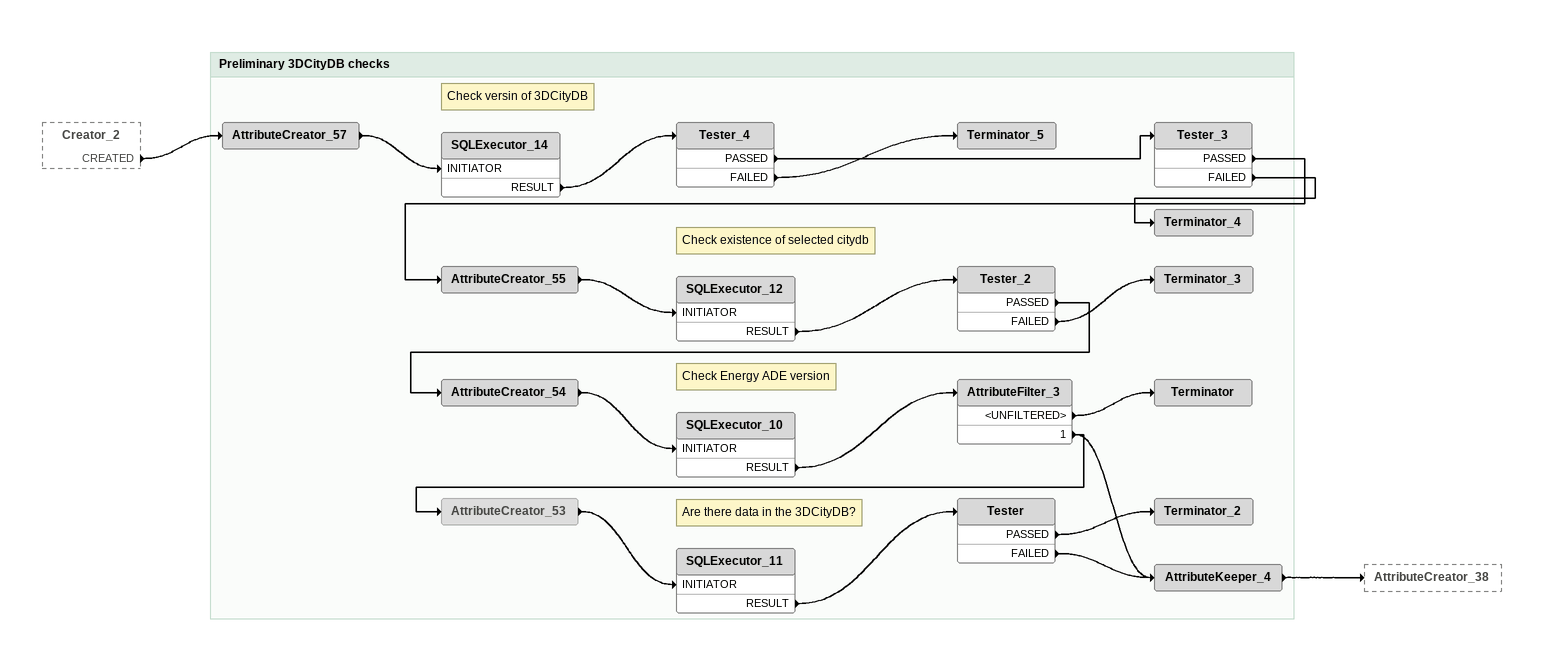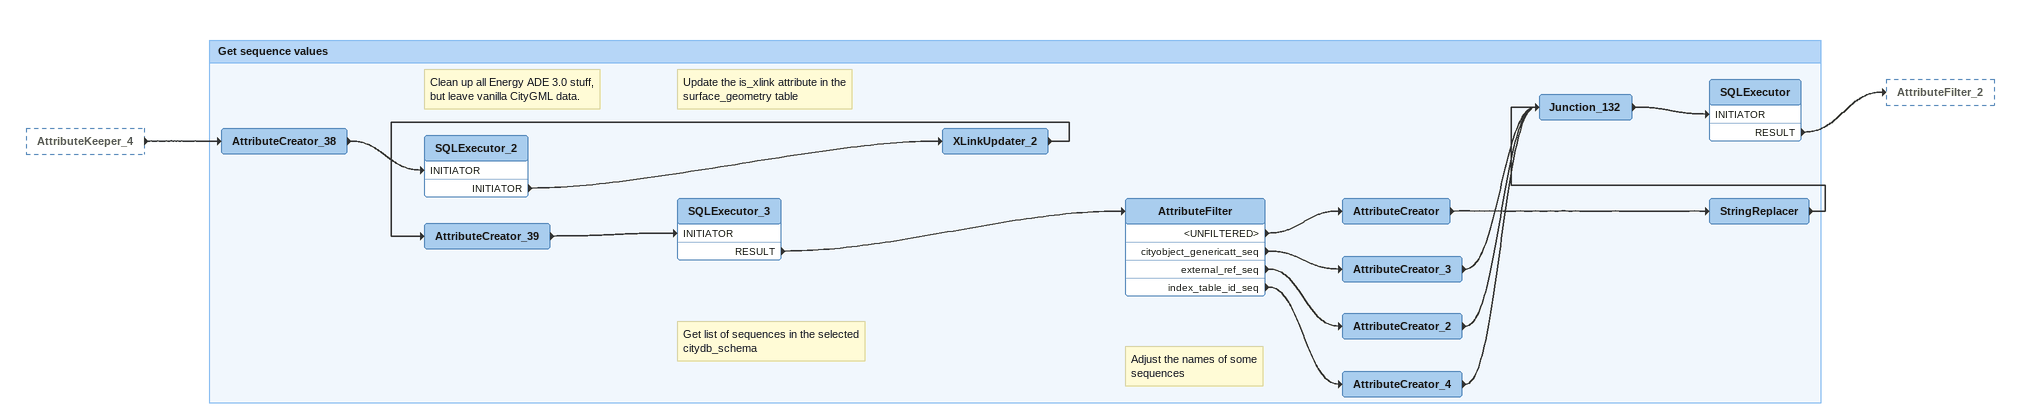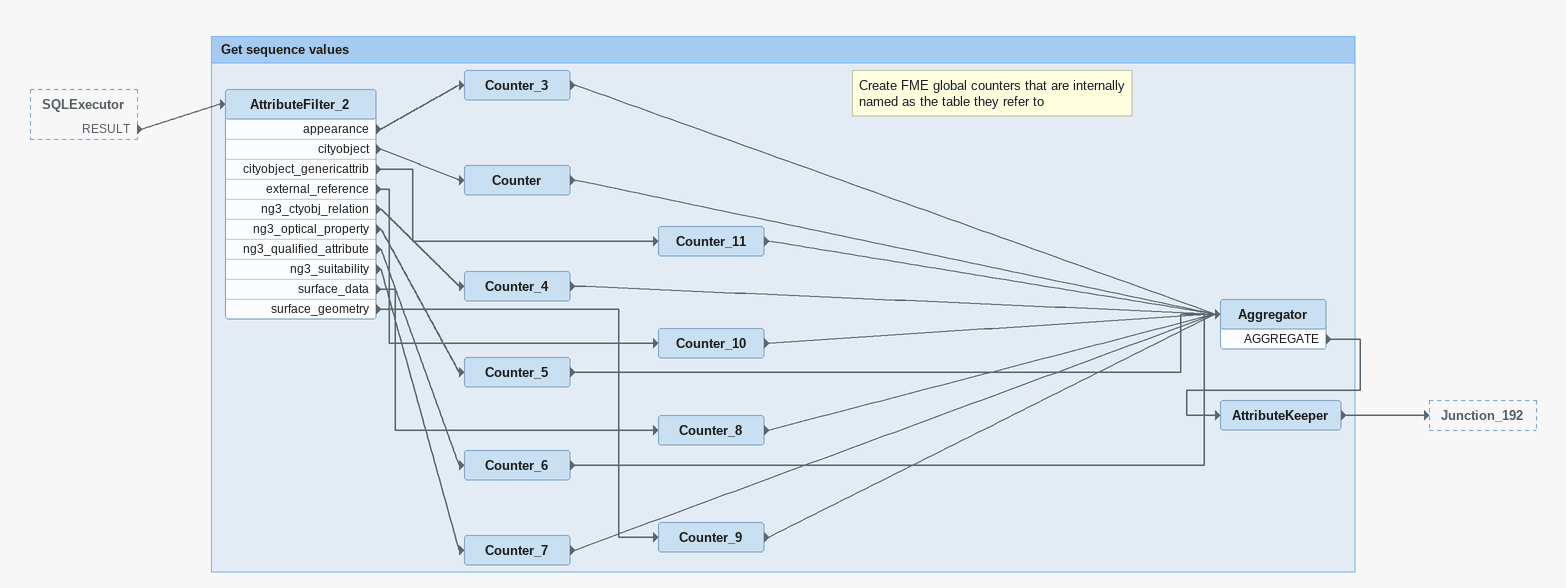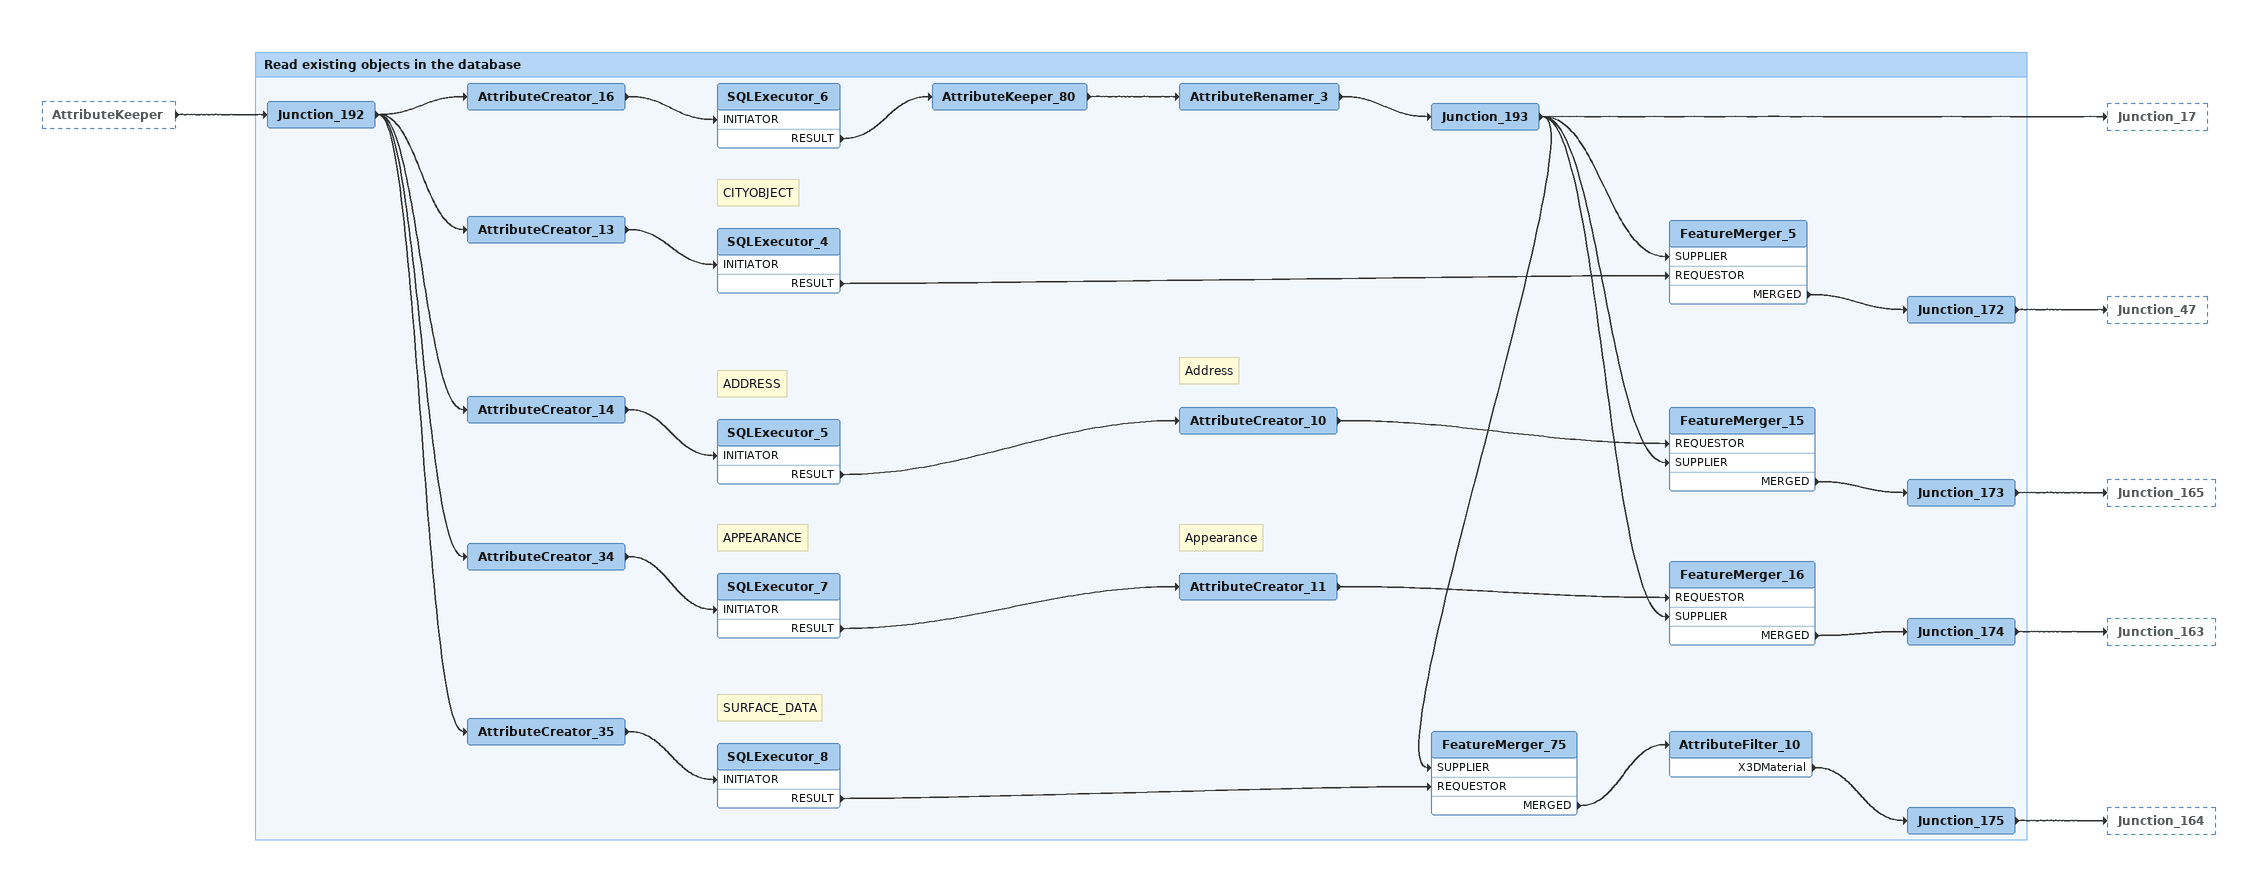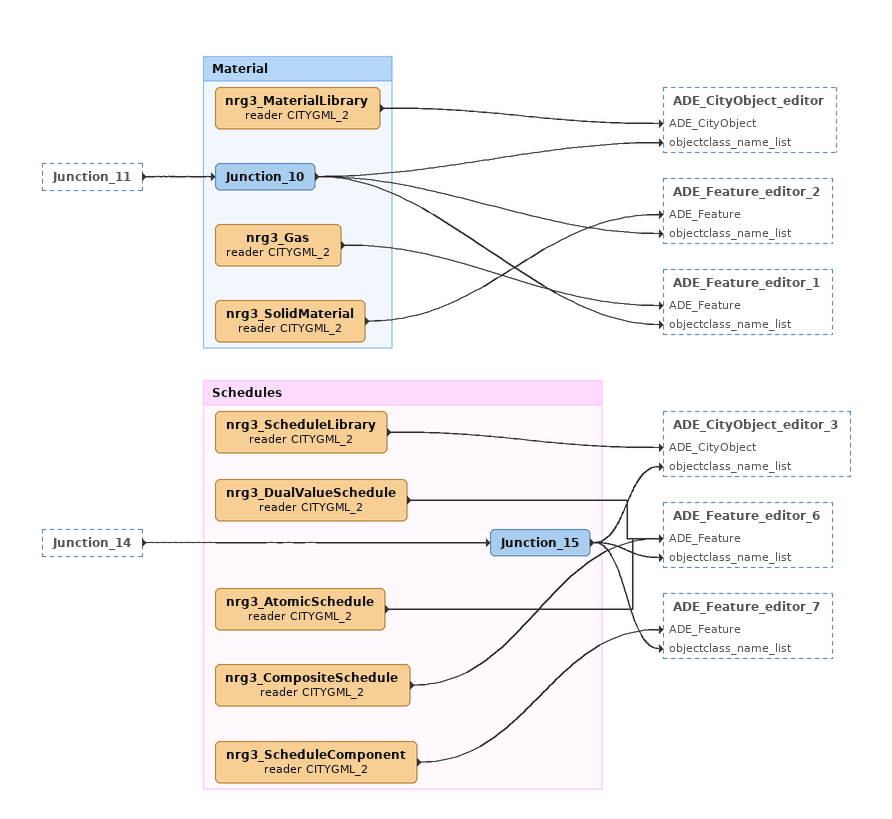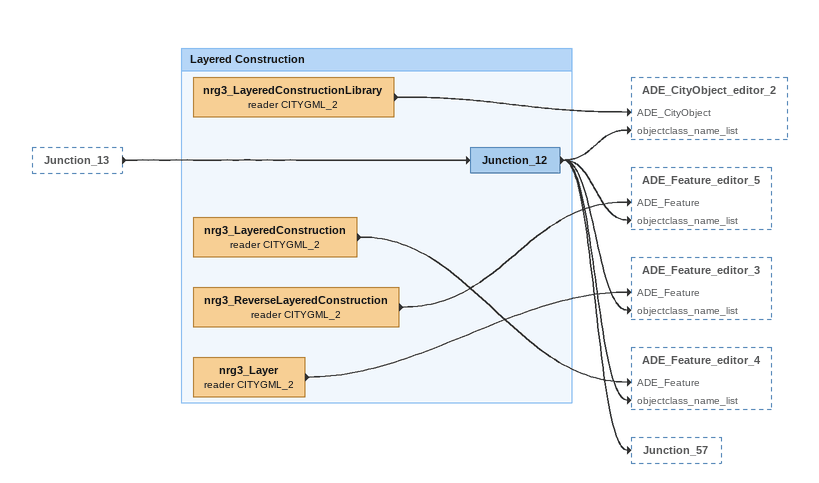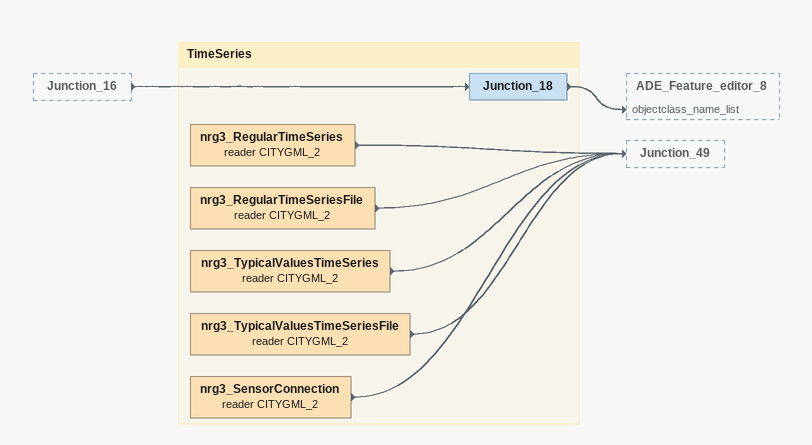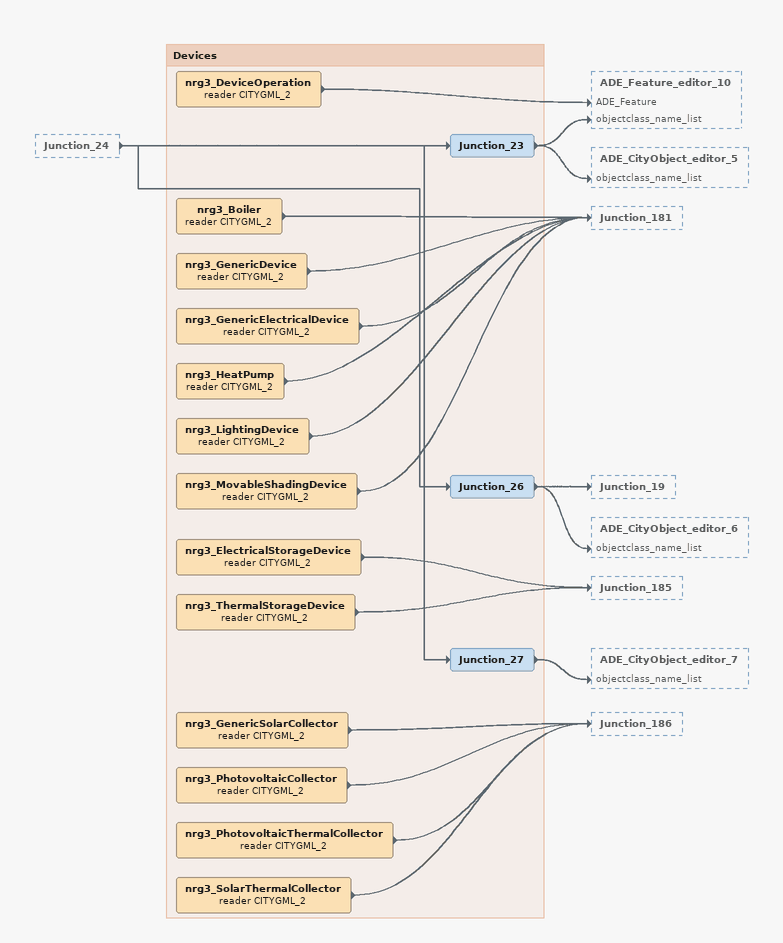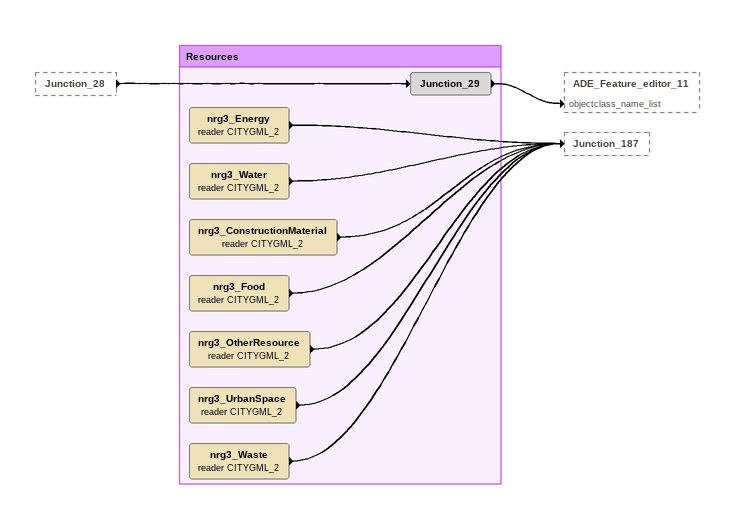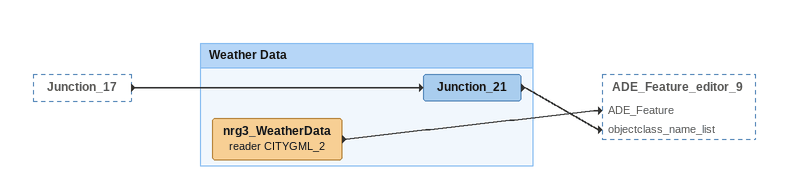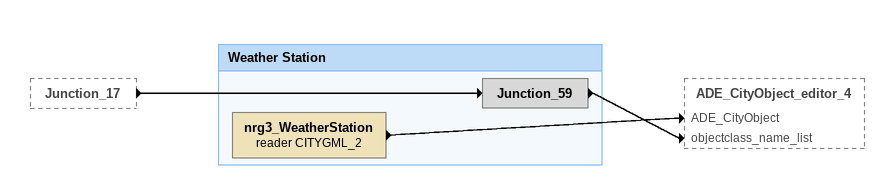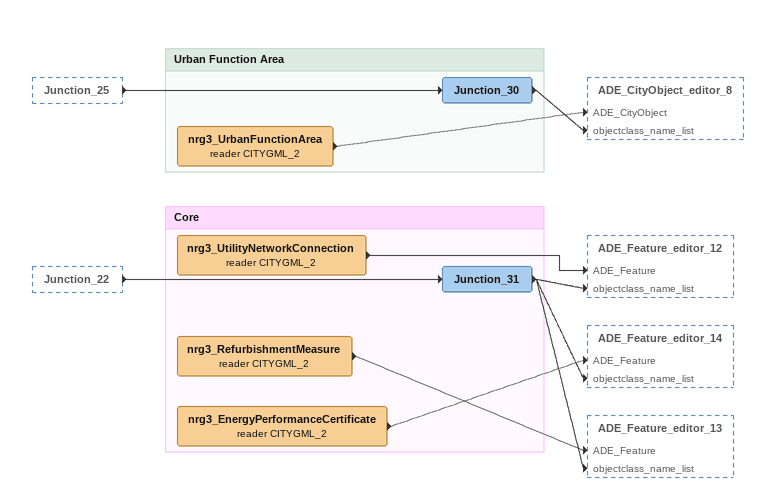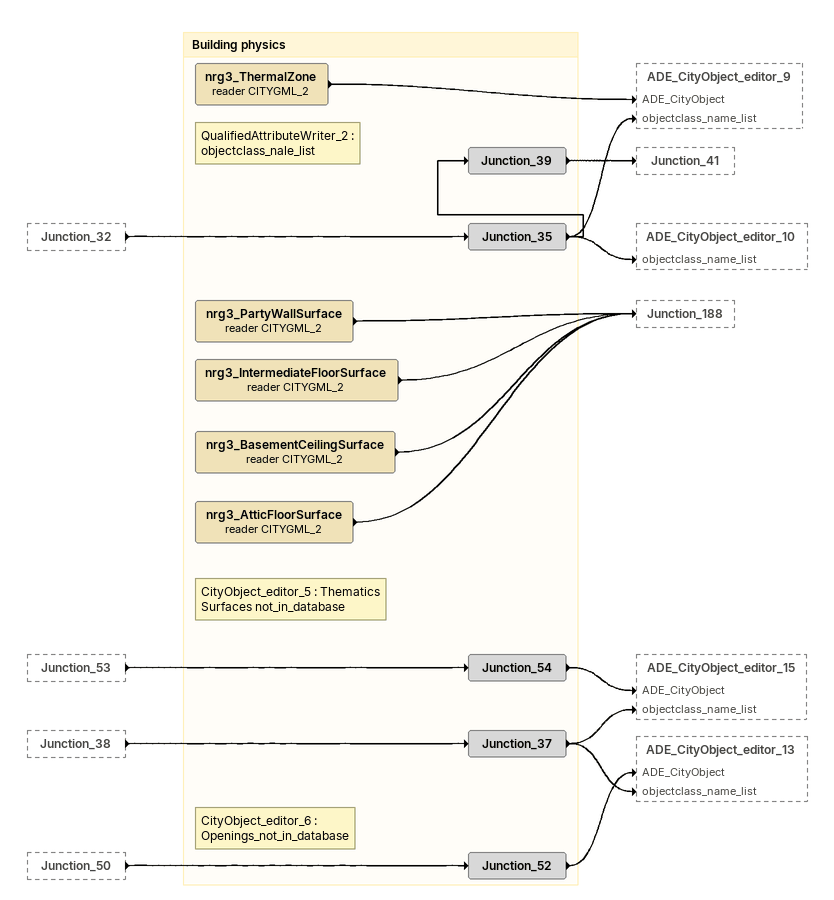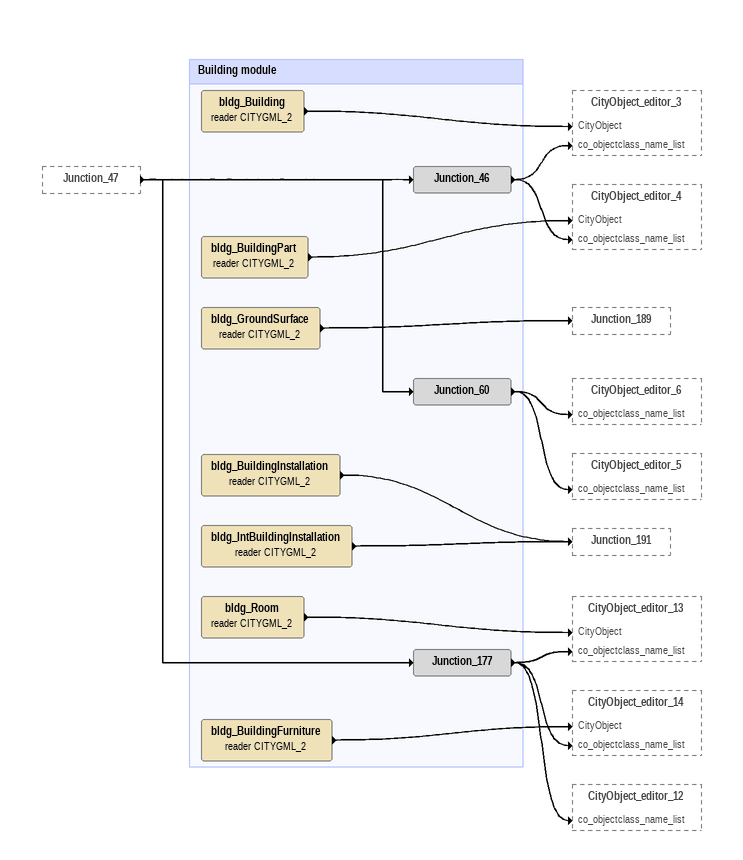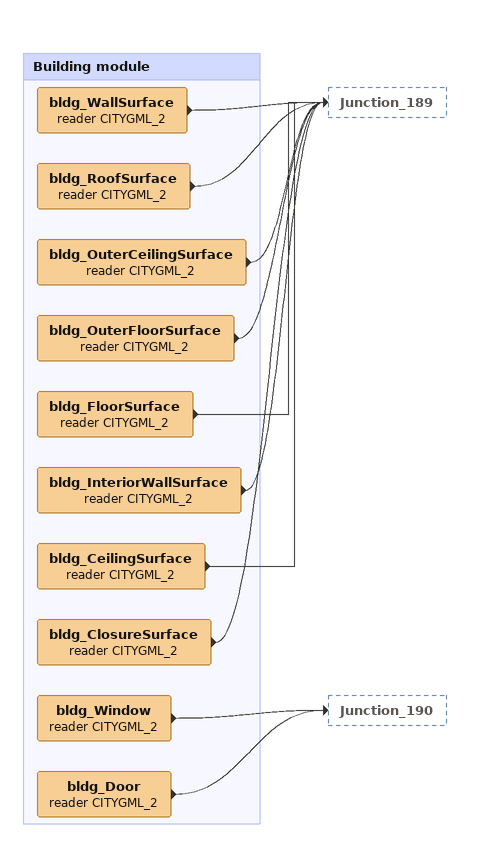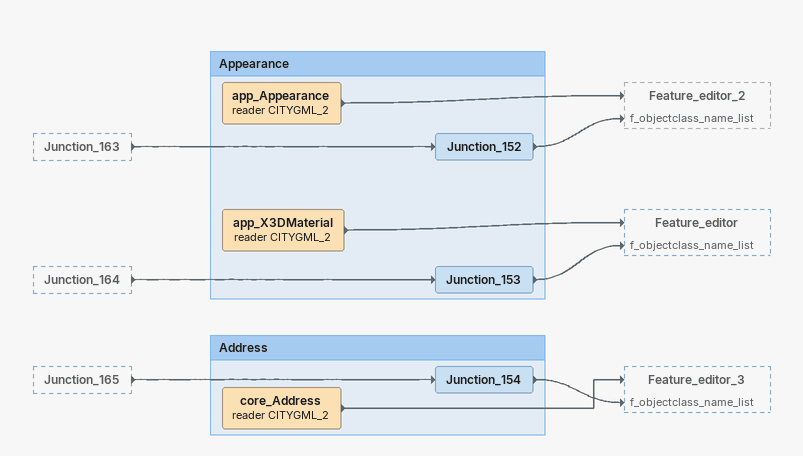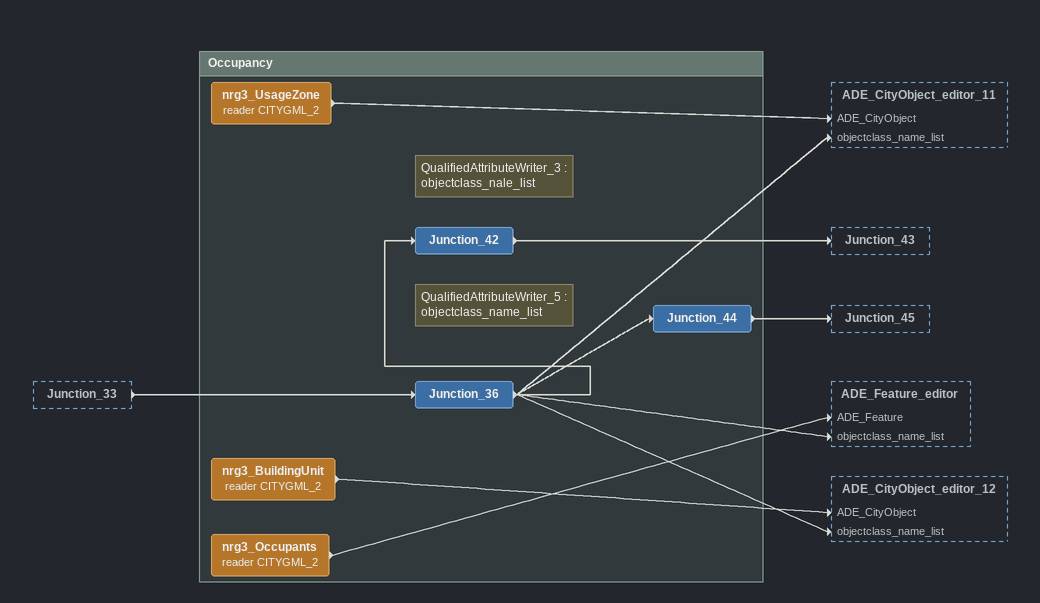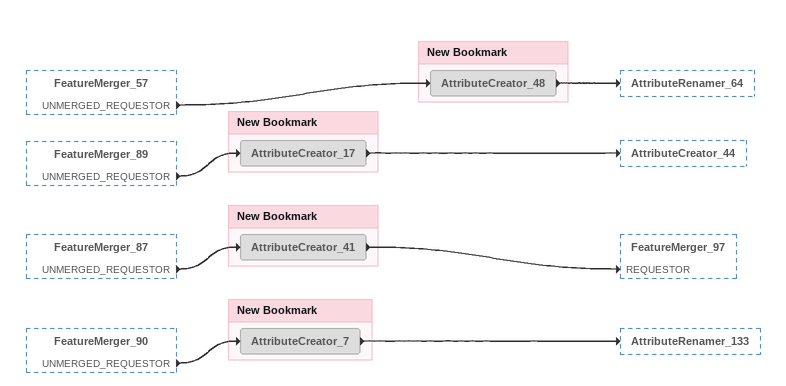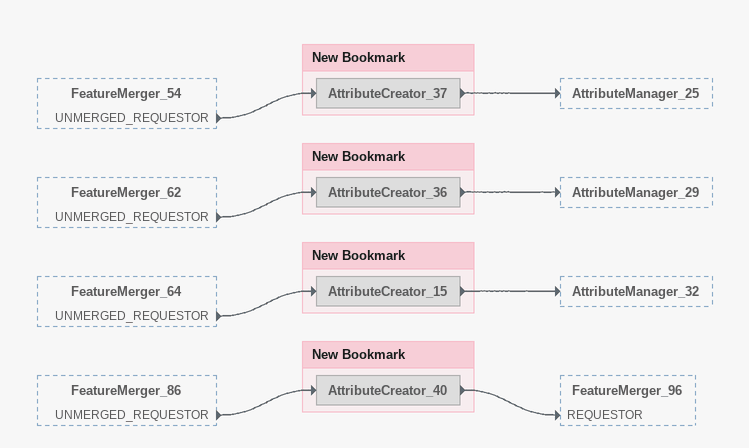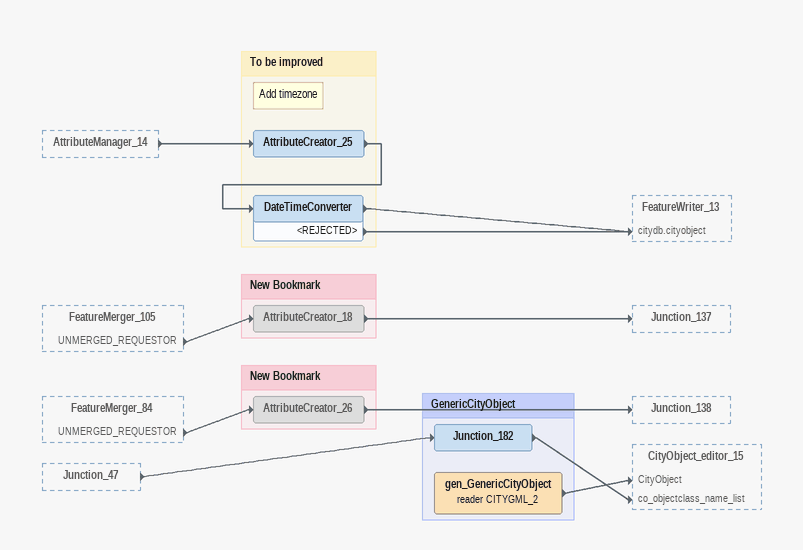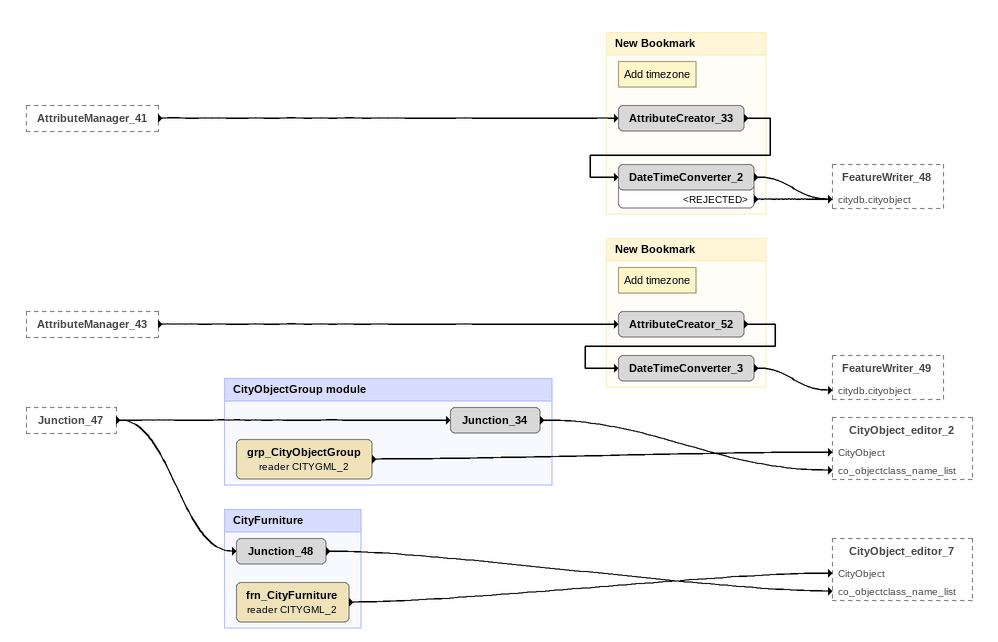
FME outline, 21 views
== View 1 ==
Creator_2 [outside]
    CREATED -> AttributeCreator_57

Bookmark: Preliminary 3DCityDB checks
AttributeCreator_57
    -> SQLExecutor_14 [INITIATOR]
Note: Check versin of 3DCityDB
SQLExecutor_14
    RESULT -> Tester_4
Tester_4
    PASSED -> Tester_3
    FAILED -> Terminator_5
Terminator_5
Tester_3
    PASSED -> AttributeCreator_55
    FAILED -> Terminator_4
Terminator_4
AttributeCreator_55
    -> SQLExecutor_12 [INITIATOR]
Note: Check existence of selected citydb
SQLExecutor_12
    RESULT -> Tester_2
Tester_2
    PASSED -> AttributeCreator_54
    FAILED -> Terminator_3
Terminator_3
AttributeCreator_54
    -> SQLExecutor_10 [INITIATOR]
Note: Check Energy ADE version
SQLExecutor_10
    RESULT -> AttributeFilter_3
AttributeFilter_3
    <UNFILTERED> -> Terminator
    1 -> AttributeCreator_53
    1 -> AttributeKeeper_4
Terminator
AttributeCreator_53 [off]
    -> SQLExecutor_11 [INITIATOR]
Note: Are there data in the 3DCityDB?
SQLExecutor_11
    RESULT -> Tester
Tester
    PASSED -> Terminator_2
    FAILED -> AttributeKeeper_4
Terminator_2
AttributeKeeper_4
    -> AttributeCreator_38

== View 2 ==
AttributeKeeper_4 [outside]
    -> AttributeCreator_38

Bookmark: Get sequence values
AttributeCreator_38
    -> SQLExecutor_2 [INITIATOR]
Note: Clean up all Energy ADE 3.0 stuff, but leave vanilla CityGML data.
SQLExecutor_2
    INITIATOR -> XLinkUpdater_2
Note: Update the is_xlink attribute in the surface_geometry table
XLinkUpdater_2
    -> AttributeCreator_39
AttributeCreator_39
    -> SQLExecutor_3 [INITIATOR]
Note: Get list of sequences in the selected citydb_schema
SQLExecutor_3
    RESULT -> AttributeFilter
Note: Adjust the names of some sequences
AttributeFilter
    <UNFILTERED> -> AttributeCreator
    cityobject_genericatt_seq -> AttributeCreator_3
    external_ref_seq -> AttributeCreator_2
    index_table_id_seq -> AttributeCreator_4
AttributeCreator
    -> StringReplacer
StringReplacer
    -> Junction_132
AttributeCreator_3
    -> Junction_132
AttributeCreator_2
    -> Junction_132
AttributeCreator_4
    -> Junction_132
Junction_132
    -> SQLExecutor [INITIATOR]
SQLExecutor
    RESULT -> AttributeFilter_2

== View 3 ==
SQLExecutor [outside]
    RESULT -> AttributeFilter_2

Bookmark: Get sequence values
AttributeFilter_2
    appearance -> Counter_3
    cityobject -> Counter
    cityobject_genericattrib -> Counter_11
    external_reference -> Counter_10
    ng3_ctyobj_relation -> Counter_4
    ng3_optical_property -> Counter_5
    ng3_qualified_attribute -> Counter_6
    ng3_suitability -> Counter_7
    surface_data -> Counter_8
    surface_geometry -> Counter_9
Note: Create FME global counters that are internally named as the table they refer to
Counter_3
    -> Aggregator
Counter
    -> Aggregator
Counter_11
    -> Aggregator
Counter_4
    -> Aggregator
Counter_10
    -> Aggregator
Counter_5
    -> Aggregator
Counter_8
    -> Aggregator
Counter_6
    -> Aggregator
Counter_9
    -> Aggregator
Counter_7
    -> Aggregator
Aggregator
    AGGREGATE -> AttributeKeeper
AttributeKeeper
    -> Junction_192

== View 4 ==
AttributeKeeper [outside]
    -> Junction_192

Bookmark: Read existing objects in the database
Junction_192
    -> AttributeCreator_13
    -> AttributeCreator_16
    -> AttributeCreator_14
    -> AttributeCreator_34
    -> AttributeCreator_35
AttributeCreator_16
    -> SQLExecutor_6 [INITIATOR]
SQLExecutor_6
    RESULT -> AttributeKeeper_80
AttributeKeeper_80
    -> AttributeRenamer_3
AttributeRenamer_3
    -> Junction_193
Junction_193
    -> FeatureMerger_5 [SUPPLIER]
    -> FeatureMerger_15 [SUPPLIER]
    -> FeatureMerger_16 [SUPPLIER]
    -> FeatureMerger_75 [SUPPLIER]
    -> Junction_17
AttributeCreator_13
    -> SQLExecutor_4 [INITIATOR]
Note: CITYOBJECT
SQLExecutor_4
    RESULT -> FeatureMerger_5 [REQUESTOR]
FeatureMerger_5
    MERGED -> Junction_172
Junction_172
    -> Junction_47
AttributeCreator_14
    -> SQLExecutor_5 [INITIATOR]
Note: ADDRESS
SQLExecutor_5
    RESULT -> AttributeCreator_10
Note: Address
AttributeCreator_10
    -> FeatureMerger_15 [REQUESTOR]
FeatureMerger_15
    MERGED -> Junction_173
Junction_173
    -> Junction_165
AttributeCreator_34
    -> SQLExecutor_7 [INITIATOR]
Note: APPEARANCE
SQLExecutor_7
    RESULT -> AttributeCreator_11
Note: Appearance
AttributeCreator_11
    -> FeatureMerger_16 [REQUESTOR]
FeatureMerger_16
    MERGED -> Junction_174
Junction_174
    -> Junction_163
AttributeCreator_35
    -> SQLExecutor_8 [INITIATOR]
Note: SURFACE_DATA
SQLExecutor_8
    RESULT -> FeatureMerger_75 [REQUESTOR]
FeatureMerger_75
    MERGED -> AttributeFilter_10
AttributeFilter_10
    X3DMaterial -> Junction_175
Junction_175
    -> Junction_164

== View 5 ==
Junction_11 [outside]
    -> Junction_10
Junction_14 [outside]
    -> Junction_15

Bookmark: Material
Junction_10
    -> ADE_Feature_editor_1 [objectclass_name_list]
    -> ADE_CityObject_editor [objectclass_name_list]
    -> ADE_Feature_editor_2 [objectclass_name_list]
nrg3_MaterialLibrary (reader CITYGML_2)
    -> ADE_CityObject_editor [ADE_CityObject]
nrg3_Gas (reader CITYGML_2)
    -> ADE_Feature_editor_1 [ADE_Feature]
nrg3_SolidMaterial (reader CITYGML_2)
    -> ADE_Feature_editor_2 [ADE_Feature]

Bookmark: Schedules
Junction_15
    -> ADE_Feature_editor_7 [objectclass_name_list]
    -> ADE_CityObject_editor_3 [objectclass_name_list]
    -> ADE_Feature_editor_6 [objectclass_name_list]
nrg3_ScheduleComponent (reader CITYGML_2)
    -> ADE_Feature_editor_7 [ADE_Feature]
nrg3_ScheduleLibrary (reader CITYGML_2)
    -> ADE_CityObject_editor_3 [ADE_CityObject]
nrg3_DualValueSchedule (reader CITYGML_2)
    -> ADE_Feature_editor_6 [ADE_Feature]
nrg3_AtomicSchedule (reader CITYGML_2)
    -> ADE_Feature_editor_6 [ADE_Feature]
nrg3_CompositeSchedule (reader CITYGML_2)
    -> ADE_Feature_editor_6 [ADE_Feature]

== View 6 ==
Junction_13 [outside]
    -> Junction_12

Bookmark: Layered Construction
Junction_12
    -> ADE_Feature_editor_5 [objectclass_name_list]
    -> ADE_Feature_editor_3 [objectclass_name_list]
    -> Junction_57
    -> ADE_CityObject_editor_2 [objectclass_name_list]
    -> ADE_Feature_editor_4 [objectclass_name_list]
nrg3_LayeredConstructionLibrary (reader CITYGML_2)
    -> ADE_CityObject_editor_2 [ADE_CityObject]
nrg3_LayeredConstruction (reader CITYGML_2)
    -> ADE_Feature_editor_4 [ADE_Feature]
nrg3_ReverseLayeredConstruction (reader CITYGML_2)
    -> ADE_Feature_editor_5 [ADE_Feature]
nrg3_Layer (reader CITYGML_2)
    -> ADE_Feature_editor_3 [ADE_Feature]

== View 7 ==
Junction_16 [outside]
    -> Junction_18

Bookmark: TimeSeries
Junction_18
    -> ADE_Feature_editor_8 [objectclass_name_list]
nrg3_RegularTimeSeries (reader CITYGML_2)
    -> Junction_49
nrg3_RegularTimeSeriesFile (reader CITYGML_2)
    -> Junction_49
nrg3_TypicalValuesTimeSeries (reader CITYGML_2)
    -> Junction_49
nrg3_TypicalValuesTimeSeriesFile (reader CITYGML_2)
    -> Junction_49
nrg3_SensorConnection (reader CITYGML_2)
    -> Junction_49

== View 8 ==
Junction_24 [outside]
    -> Junction_27
    -> Junction_26
    -> Junction_23

Bookmark: Devices
Junction_23
    -> ADE_Feature_editor_10 [objectclass_name_list]
    -> ADE_CityObject_editor_5 [objectclass_name_list]
Junction_26
    -> Junction_19
    -> ADE_CityObject_editor_6 [objectclass_name_list]
Junction_27
    -> ADE_CityObject_editor_7 [objectclass_name_list]
nrg3_DeviceOperation (reader CITYGML_2)
    -> ADE_Feature_editor_10 [ADE_Feature]
nrg3_Boiler (reader CITYGML_2)
    -> Junction_181
nrg3_GenericDevice (reader CITYGML_2)
    -> Junction_181
nrg3_GenericElectricalDevice (reader CITYGML_2)
    -> Junction_181
nrg3_HeatPump (reader CITYGML_2)
    -> Junction_181
nrg3_LightingDevice (reader CITYGML_2)
    -> Junction_181
nrg3_MovableShadingDevice (reader CITYGML_2)
    -> Junction_181
nrg3_ElectricalStorageDevice (reader CITYGML_2)
    -> Junction_185
nrg3_ThermalStorageDevice (reader CITYGML_2)
    -> Junction_185
nrg3_GenericSolarCollector (reader CITYGML_2)
    -> Junction_186
nrg3_PhotovoltaicCollector (reader CITYGML_2)
    -> Junction_186
nrg3_PhotovoltaicThermalCollector (reader CITYGML_2)
    -> Junction_186
nrg3_SolarThermalCollector (reader CITYGML_2)
    -> Junction_186

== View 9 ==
Junction_28 [outside]
    -> Junction_29

Bookmark: Resources
Junction_29
    -> ADE_Feature_editor_11 [objectclass_name_list]
nrg3_Energy (reader CITYGML_2)
    -> Junction_187
nrg3_Water (reader CITYGML_2)
    -> Junction_187
nrg3_ConstructionMaterial (reader CITYGML_2)
    -> Junction_187
nrg3_Food (reader CITYGML_2)
    -> Junction_187
nrg3_OtherResource (reader CITYGML_2)
    -> Junction_187
nrg3_UrbanSpace (reader CITYGML_2)
    -> Junction_187
nrg3_Waste (reader CITYGML_2)
    -> Junction_187

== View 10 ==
Junction_17 [outside]
    -> Junction_21

Bookmark: Weather Data
Junction_21
    -> ADE_Feature_editor_9 [objectclass_name_list]
nrg3_WeatherData (reader CITYGML_2)
    -> ADE_Feature_editor_9 [ADE_Feature]

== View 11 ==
Junction_17 [outside]
    -> Junction_59

Bookmark: Weather Station
Junction_59
    -> ADE_CityObject_editor_4 [objectclass_name_list]
nrg3_WeatherStation (reader CITYGML_2)
    -> ADE_CityObject_editor_4 [ADE_CityObject]

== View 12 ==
Junction_25 [outside]
    -> Junction_30
Junction_22 [outside]
    -> Junction_31

Bookmark: Urban Function Area
Junction_30
    -> ADE_CityObject_editor_8 [objectclass_name_list]
nrg3_UrbanFunctionArea (reader CITYGML_2)
    -> ADE_CityObject_editor_8 [ADE_CityObject]

Bookmark: Core
Junction_31
    -> ADE_Feature_editor_14 [objectclass_name_list]
    -> ADE_Feature_editor_13 [objectclass_name_list]
    -> ADE_Feature_editor_12 [objectclass_name_list]
nrg3_UtilityNetworkConnection (reader CITYGML_2)
    -> ADE_Feature_editor_12 [ADE_Feature]
nrg3_RefurbishmentMeasure (reader CITYGML_2)
    -> ADE_Feature_editor_13 [ADE_Feature]
nrg3_EnergyPerformanceCertificate (reader CITYGML_2)
    -> ADE_Feature_editor_14 [ADE_Feature]

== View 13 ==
Junction_32 [outside]
    -> Junction_35
Junction_53 [outside]
    -> Junction_54
Junction_38 [outside]
    -> Junction_37
Junction_50 [outside]
    -> Junction_52

Bookmark: Building physics
Junction_35
    -> Junction_39
    -> ADE_CityObject_editor_10 [objectclass_name_list]
    -> ADE_CityObject_editor_9 [objectclass_name_list]
Note: QualifiedAttributeWriter_2 : objectclass_nale_list
Junction_39
    -> Junction_41
Junction_37
    -> ADE_CityObject_editor_13 [objectclass_name_list]
    -> ADE_CityObject_editor_15 [objectclass_name_list]
nrg3_PartyWallSurface (reader CITYGML_2)
    -> Junction_188
nrg3_IntermediateFloorSurface (reader CITYGML_2)
    -> Junction_188
nrg3_BasementCeilingSurface (reader CITYGML_2)
    -> Junction_188
nrg3_AtticFloorSurface (reader CITYGML_2)
    -> Junction_188
nrg3_ThermalZone (reader CITYGML_2)
    -> ADE_CityObject_editor_9 [ADE_CityObject]
Note: CityObject_editor_5 : Thematics Surfaces not_in_database
Junction_54
    -> ADE_CityObject_editor_15 [ADE_CityObject]
Note: CityObject_editor_6 : Openings_not_in_database
Junction_52
    -> ADE_CityObject_editor_13 [ADE_CityObject]

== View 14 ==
Junction_47 [outside]
    -> Junction_46
    -> Junction_60
    -> Junction_177

Bookmark: Building module
Junction_46
    -> CityObject_editor_3 [co_objectclass_name_list]
    -> CityObject_editor_4 [co_objectclass_name_list]
Junction_60
    -> CityObject_editor_6 [co_objectclass_name_list]
    -> CityObject_editor_5 [co_objectclass_name_list]
Junction_177
    -> CityObject_editor_12 [co_objectclass_name_list]
    -> CityObject_editor_13 [co_objectclass_name_list]
    -> CityObject_editor_14 [co_objectclass_name_list]
bldg_BuildingInstallation (reader CITYGML_2)
    -> Junction_191
bldg_IntBuildingInstallation (reader CITYGML_2)
    -> Junction_191
bldg_Room (reader CITYGML_2)
    -> CityObject_editor_13 [CityObject]
bldg_BuildingFurniture (reader CITYGML_2)
    -> CityObject_editor_14 [CityObject]
bldg_Building (reader CITYGML_2)
    -> CityObject_editor_3 [CityObject]
bldg_BuildingPart (reader CITYGML_2)
    -> CityObject_editor_4 [CityObject]
bldg_GroundSurface (reader CITYGML_2)
    -> Junction_189

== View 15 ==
Bookmark: Building module
bldg_WallSurface (reader CITYGML_2)
    -> Junction_189
bldg_RoofSurface (reader CITYGML_2)
    -> Junction_189
bldg_OuterCeilingSurface (reader CITYGML_2)
    -> Junction_189
bldg_OuterFloorSurface (reader CITYGML_2)
    -> Junction_189
bldg_FloorSurface (reader CITYGML_2)
    -> Junction_189
bldg_InteriorWallSurface (reader CITYGML_2)
    -> Junction_189
bldg_CeilingSurface (reader CITYGML_2)
    -> Junction_189
bldg_ClosureSurface (reader CITYGML_2)
    -> Junction_189
bldg_Window (reader CITYGML_2)
    -> Junction_190
bldg_Door (reader CITYGML_2)
    -> Junction_190

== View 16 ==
Junction_163 [outside]
    -> Junction_152
Junction_164 [outside]
    -> Junction_153
Junction_165 [outside]
    -> Junction_154

Bookmark: Address
Junction_154
    -> Feature_editor_3 [f_objectclass_name_list]
core_Address (reader CITYGML_2)
    -> Feature_editor_3

Bookmark: Appearance
Junction_152
    -> Feature_editor_2 [f_objectclass_name_list]
Junction_153
    -> Feature_editor [f_objectclass_name_list]
app_Appearance (reader CITYGML_2)
    -> Feature_editor_2
app_X3DMaterial (reader CITYGML_2)
    -> Feature_editor

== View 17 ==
Junction_33 [outside]
    -> Junction_36

Bookmark: Occupancy
Junction_36
    -> ADE_Feature_editor [objectclass_name_list]
    -> Junction_42
    -> Junction_44
    -> ADE_CityObject_editor_12 [objectclass_name_list]
    -> ADE_CityObject_editor_11 [objectclass_name_list]
Note: QualifiedAttributeWriter_3 : objectclass_nale_list
Junction_42
    -> Junction_43
Note: QualifiedAttributeWriter_5 : objectclass_name_list
Junction_44
    -> Junction_45
nrg3_UsageZone (reader CITYGML_2)
    -> ADE_CityObject_editor_11 [ADE_CityObject]
nrg3_BuildingUnit (reader CITYGML_2)
    -> ADE_CityObject_editor_12 [ADE_CityObject]
nrg3_Occupants (reader CITYGML_2)
    -> ADE_Feature_editor [ADE_Feature]

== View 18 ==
FeatureMerger_57 [outside]
    UNMERGED_REQUESTOR -> AttributeCreator_48
FeatureMerger_89 [outside]
    UNMERGED_REQUESTOR -> AttributeCreator_17
FeatureMerger_87 [outside]
    UNMERGED_REQUESTOR -> AttributeCreator_41
FeatureMerger_90 [outside]
    UNMERGED_REQUESTOR -> AttributeCreator_7

Bookmark: New Bookmark
AttributeCreator_17 [off]
    -> AttributeCreator_44

Bookmark: New Bookmark
AttributeCreator_41 [off]
    -> FeatureMerger_97 [REQUESTOR]

Bookmark: New Bookmark
AttributeCreator_7 [off]
    -> AttributeRenamer_133

Bookmark: New Bookmark
AttributeCreator_48 [off]
    -> AttributeRenamer_64

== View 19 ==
FeatureMerger_54 [outside]
    UNMERGED_REQUESTOR -> AttributeCreator_37
FeatureMerger_62 [outside]
    UNMERGED_REQUESTOR -> AttributeCreator_36
FeatureMerger_64 [outside]
    UNMERGED_REQUESTOR -> AttributeCreator_15
FeatureMerger_86 [outside]
    UNMERGED_REQUESTOR -> AttributeCreator_40

Bookmark: New Bookmark
AttributeCreator_40 [off]
    -> FeatureMerger_96 [REQUESTOR]

Bookmark: New Bookmark
AttributeCreator_37 [off]
    -> AttributeManager_25

Bookmark: New Bookmark
AttributeCreator_36 [off]
    -> AttributeManager_29

Bookmark: New Bookmark
AttributeCreator_15 [off]
    -> AttributeManager_32

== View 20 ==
AttributeManager_14 [outside]
    -> AttributeCreator_25
FeatureMerger_105 [outside]
    UNMERGED_REQUESTOR -> AttributeCreator_18
FeatureMerger_84 [outside]
    UNMERGED_REQUESTOR -> AttributeCreator_26
Junction_47 [outside]
    -> Junction_182

Bookmark: GenericCityObject
Junction_182
    -> CityObject_editor_15 [co_objectclass_name_list]
gen_GenericCityObject (reader CITYGML_2)
    -> CityObject_editor_15 [CityObject]

Bookmark: To be improved
Note: Add timezone
AttributeCreator_25
    -> DateTimeConverter
DateTimeConverter
    -> FeatureWriter_13 [citydb.cityobject]
    <REJECTED> -> FeatureWriter_13 [citydb.cityobject]

Bookmark: New Bookmark
AttributeCreator_18 [off]
    -> Junction_137

Bookmark: New Bookmark
AttributeCreator_26 [off]
    -> Junction_138

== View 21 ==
AttributeManager_41 [outside]
    -> AttributeCreator_33
AttributeManager_43 [outside]
    -> AttributeCreator_52
Junction_47 [outside]
    -> Junction_34
    -> Junction_48

Bookmark: CityObjectGroup module
Junction_34
    -> CityObject_editor_2 [co_objectclass_name_list]
grp_CityObjectGroup (reader CITYGML_2)
    -> CityObject_editor_2 [CityObject]

Bookmark: CityFurniture
Junction_48
    -> CityObject_editor_7 [co_objectclass_name_list]
frn_CityFurniture (reader CITYGML_2)
    -> CityObject_editor_7 [CityObject]

Bookmark: New Bookmark
Note: Add timezone
AttributeCreator_33
    -> DateTimeConverter_2
DateTimeConverter_2
    -> FeatureWriter_48 [citydb.cityobject]
    <REJECTED> -> FeatureWriter_48 [citydb.cityobject]

Bookmark: New Bookmark
Note: Add timezone
AttributeCreator_52
    -> DateTimeConverter_3
DateTimeConverter_3
    -> FeatureWriter_49 [citydb.cityobject]
